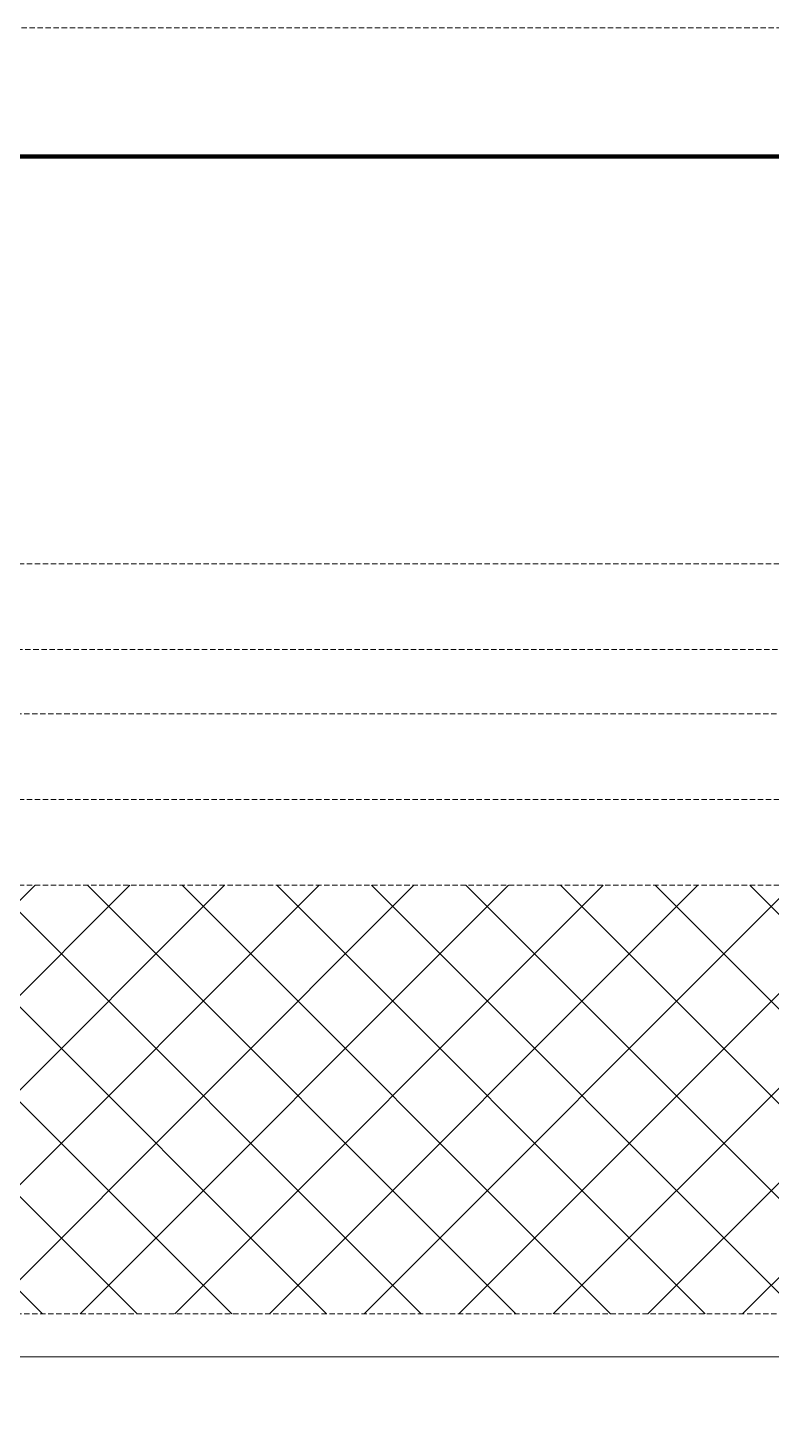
# Model space of a CAD drawing. Extents: x -1457 to 23780, y -2071 to 4205.
# Drawn here: x 20772.8 to 20807.5, y 2799.9 to 2865 of the extents above; entities that cross this region are included whole.
import ezdxf

# ---------------------------------------------------------------- set-up
doc = ezdxf.new("R2010")
doc.units = 0
doc.header["$MEASUREMENT"] = 0
doc.linetypes.add('HIDDEN', pattern=[0.375, 0.25, -0.125])
doc.layers.add('M-TEFRIS2-015', color=129, linetype='Continuous', lineweight=9)

msp = doc.modelspace()

# ---------------------------------------------------------------- hatches: boundary and pattern name
at = {"layer": 'M-TEFRIS2-015', "linetype": 'HIDDEN', "lineweight": 0}
h = msp.add_hatch(dxfattribs=at)
h.set_pattern_fill('ANSI37', color=256, scale=25, style=0)
h.set_pattern_definition([(45, (5945, 0), (-2.2097087, 2.2097087), []), (135, (5945, 0), (-2.2097087, -2.2097087), [])])
h.paths.add_polyline_path([(20745, 2825), (20870, 2825), (20870, 2805), (20745, 2805)])

# ---------------------------------------------------------------- linework, layer by layer
msp.add_line((21815.5, 2803), (20189.5, 2802.999), dxfattribs=at)
for points in [[(18957.5, 1124.327), (18957.5, 1124.327), (18957.5, 2865), (22657.5, 2865), (22657.493, 2206.394)], [(18957.5, 1124.327), (18957.5, 1124.327), (18957.5, 2865), (22657.5, 2865), (22657.493, 2206.394)], [(20745, 2840), (20870, 2840)], [(20738.552, 2836), (20876.448, 2836)], [(20870, 2825), (20870, 2833), (20745, 2833), (20745, 2825)], [(20745, 2829), (20870, 2829)], [(20743, 2820.225), (20743, 2803), (20872, 2803), (20872, 2820.225)]]:
    msp.add_lwpolyline(points, dxfattribs=at)
for points in [[(22657.491, 285), (18957.5, 285), (18957.5, 2865), (22657.5, 2865)], [(20745, 2825), (20870, 2825), (20870, 2805), (20745, 2805)]]:
    msp.add_lwpolyline(points, close=True, dxfattribs=at)
at = {"layer": 'M-TEFRIS2-015', "linetype": 'HIDDEN', "lineweight": 0, "const_width": 0.2}
for points in [[(18963.5, 1124.327), (18963.5, 2859), (22651.5, 2859), (22651.5, 2206.394)], [(18963.5, 1124.327), (18963.5, 2859), (22651.5, 2859), (22651.5, 2206.394)], [(20467.5, 291), (18963.5, 291), (18963.5, 2859), (22651.5, 2859), (22651.5, 291), (21824.7, 291)]]:
    msp.add_lwpolyline(points, dxfattribs=at)

doc.saveas('drawing.dxf')
